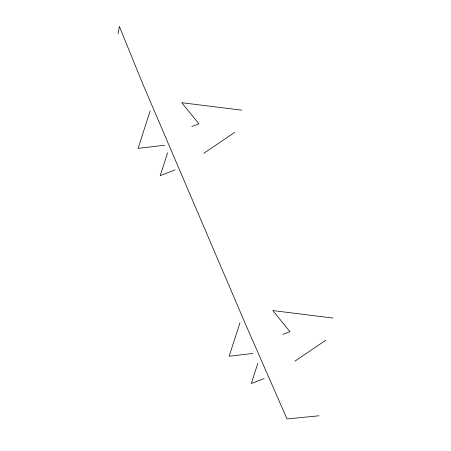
<?xml version="1.0" encoding="UTF-8"?>
<svg xmlns="http://www.w3.org/2000/svg" width="451" height="451" viewBox="0 0 451 451"><rect width="100%" height="100%" fill="white"/><g stroke="black" fill="none" stroke-linecap="round" stroke-linejoin="round"><path stroke-width="0.68" d="M118.049 33.757L119.374 26.457L142.741 83.835L245.113 323.249L286.994 418.945L318.953 415.783M150.172 110.907L138.062 148.362L164.615 145.25M167.563 152.9L160.212 175.642L174.971 169.914M239.966 322.786L229.153 356.234L252.91 353.443M257.786 363.444L251.303 383.508L264.134 378.53M203.852 153.289L234.695 132.352M294.943 361.155L325.78 340.217M191.799 126.528L198.857 123.788L181.736 102.704L241.866 110.174M282.89 334.394L289.942 331.66L272.821 310.57L332.951 318.04"/></g></svg>
